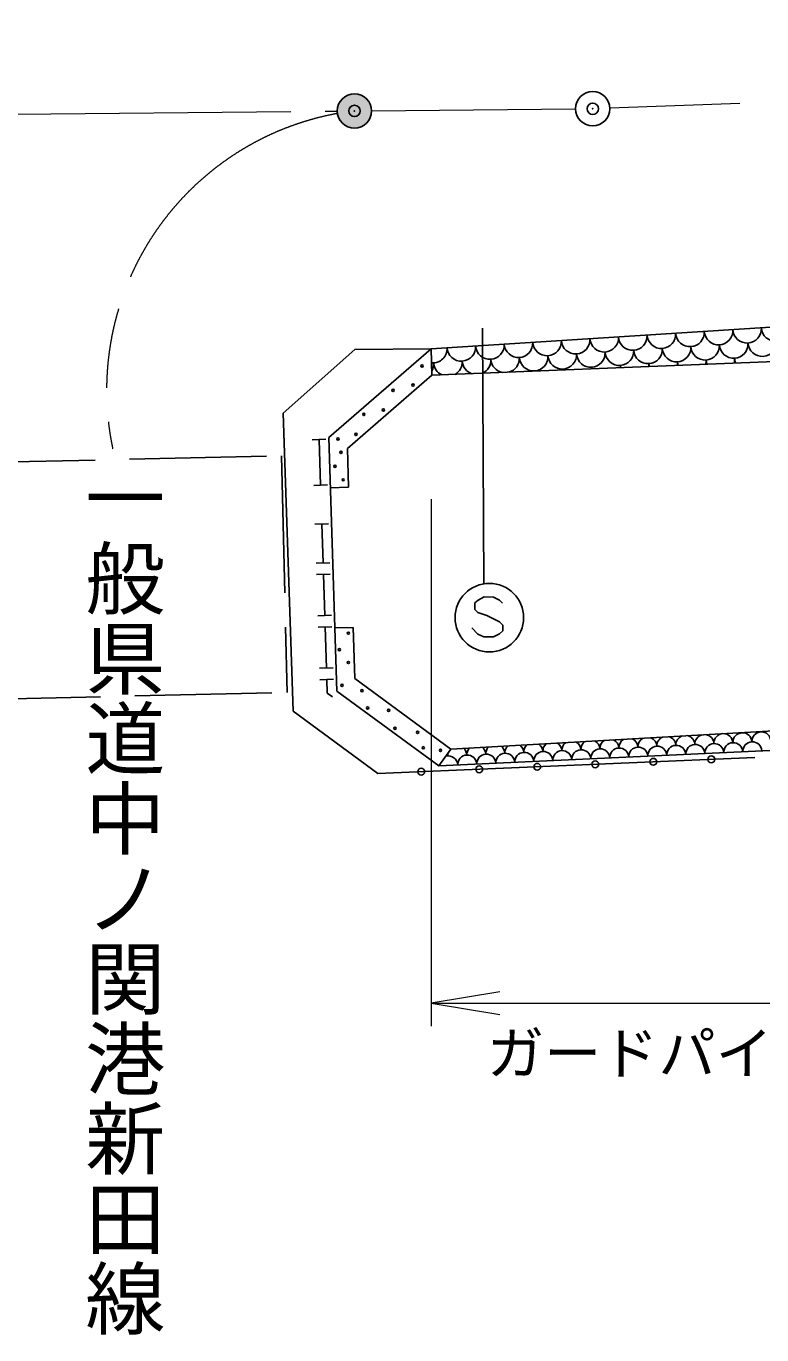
# Model space of a CAD drawing. Units: millimetres, scale not verified. Extents: x 40000 to 680000, y 20000 to 380000.
# Drawn here: x 441950 to 474123, y 232935 to 290164 of the extents above; entities that cross this region are included whole.
import ezdxf
from ezdxf.enums import TextEntityAlignment as Align

# ---------------------------------------------------------------- set-up
doc = ezdxf.new("R2010")
doc.units = ezdxf.units.MM
doc.header["$LTSCALE"] = 1000
doc.header["$PDMODE"] = 32
doc.header["$PDSIZE"] = 500
doc.linetypes.add('CHAIN', pattern=[18.5, 12, -1.5, 3.5, -1.5])
doc.linetypes.add('DASHED', pattern=[7.5, 6, -1.5])
for name, color, linetype, lineweight in [('M-BGD', 7, 'Continuous', 25), ('M-BGD-EXST', 7, 'Continuous', 25), ('M-BMK', 2, 'CHAIN', 13), ('M-BMK-SRVR', 3, 'Continuous', 25), ('M-STR-HTXT', 7, 'Continuous', 13)]:
    doc.layers.add(name, color=color, linetype=linetype, lineweight=lineweight)
doc.layers.add('M-BMK-HTXT', color=7, linetype='Continuous')
doc.layers.add('M-OTRS', color=6, linetype='Continuous')
doc.styles.add('@ＭＳ ゴシック', font='')
doc.styles.add('ＭＳ ゴシック', font='')
doc.styles.get('@ＭＳ ゴシック').set_extended_font_data('@MS Gothic')
doc.styles.get('ＭＳ ゴシック').set_extended_font_data('MS Gothic')

# ---------------------------------------------------------------- blocks, each defined once
blk = doc.blocks.new('open_arrow')
at = {"color": 0, "linetype": 'Continuous', "lineweight": -2}
blk.add_lwpolyline([(7.5, 1.25), (0, 0), (7.5, -1.25)], dxfattribs=at)

msp = doc.modelspace()

# ---------------------------------------------------------------- hatches: boundary and pattern name
at = {"layer": 'M-BMK-SRVR'}
msp.add_hatch(color=256, dxfattribs=at).paths.add_polyline_path([(457015, 286209), (457019, 286221), (457027, 286246), (457034, 286271), (457040, 286297), (457045, 286323), (457049, 286348), (457053, 286374), (457055, 286400), (457057, 286427), (457057, 286453), (457057, 286477), (457056, 286503), (457054, 286529), (457051, 286555), (457049, 286568), (457047, 286581), (457045, 286594), (457042, 286607), (457039, 286620), (457037, 286632), (457033, 286645), (457030, 286658), (457026, 286670), (457022, 286683), (457018, 286695), (457014, 286708), (457010, 286720), (457005, 286732), (457000, 286744), (456995, 286756), (456990, 286768), (456984, 286780), (456978, 286792), (456972, 286804), (456966, 286815), (456960, 286827), (456953, 286838), (456947, 286849), (456940, 286860), (456933, 286871), (456925, 286882), (456918, 286893), (456910, 286903), (456902, 286914), (456894, 286924), (456886, 286934), (456877, 286944), (456869, 286954), (456860, 286964), (456851, 286973), (456842, 286983), (456833, 286992), (456823, 287001), (456814, 287010), (456804, 287019), (456794, 287027), (456784, 287036), (456774, 287044), (456764, 287052), (456753, 287060), (456743, 287068), (456732, 287075), (456721, 287083), (456710, 287090), (456699, 287097), (456688, 287103), (456676, 287110), (456665, 287116), (456653, 287122), (456642, 287128), (456630, 287134), (456618, 287140), (456606, 287145), (456594, 287150), (456582, 287155), (456570, 287160), (456557, 287164), (456545, 287168), (456533, 287172), (456520, 287176), (456507, 287180), (456495, 287183), (456482, 287186), (456469, 287189), (456457, 287192), (456444, 287195), (456431, 287197), (456418, 287199), (456405, 287201), (456392, 287202), (456379, 287204), (456366, 287205), (456353, 287206), (456340, 287206), (456327, 287207), (456314, 287207), (456300, 287207), (456287, 287207), (456274, 287206), (456261, 287206), (456248, 287205), (456235, 287204), (456222, 287202), (456209, 287201), (456196, 287199), (456183, 287197), (456170, 287194), (456158, 287192), (456145, 287189), (456132, 287186), (456119, 287183), (456107, 287180), (456094, 287176), (456082, 287172), (456069, 287168), (456057, 287164), (456044, 287159), (456032, 287155), (456020, 287150), (456008, 287145), (455996, 287139), (455984, 287134), (455972, 287128), (455961, 287122), (455949, 287116), (455938, 287110), (455926, 287103), (455915, 287096), (455904, 287089), (455893, 287082), (455882, 287075), (455872, 287067), (455861, 287060), (455851, 287052), (455840, 287044), (455830, 287036), (455820, 287027), (455810, 287019), (455800, 287010), (455791, 287001), (455781, 286992), (455763, 286973), (455745, 286954), (455728, 286934), (455712, 286913), (455697, 286892), (455682, 286871), (455668, 286849), (455654, 286826), (455642, 286803), (455630, 286780), (455619, 286756), (455609, 286732), (455600, 286707), (455591, 286680), (455584, 286655), (455577, 286630), (455572, 286604), (455567, 286579), (455563, 286553), (455561, 286527), (455559, 286501), (455557, 286474), (455557, 286450), (455558, 286424), (455560, 286398), (455562, 286372), (455564, 286359), (455566, 286346), (455568, 286332), (455570, 286320), (455573, 286307), (455575, 286294), (455578, 286281), (455581, 286268), (455585, 286256), (455588, 286243), (455592, 286231), (455596, 286218), (455601, 286206), (455605, 286194), (455610, 286181), (455615, 286169), (455620, 286157), (455625, 286145), (455631, 286133), (455636, 286122), (455642, 286110), (455649, 286098), (455655, 286087), (455661, 286076), (455668, 286064), (455675, 286053), (455682, 286042), (455690, 286032), (455697, 286021), (455705, 286010), (455713, 286000), (455721, 285990), (455729, 285979), (455738, 285969), (455746, 285959), (455755, 285950), (455764, 285940), (455773, 285931), (455782, 285922), (455792, 285912), (455801, 285904), (455811, 285895), (455821, 285886), (455831, 285878), (455841, 285870), (455851, 285862), (455862, 285854), (455872, 285846), (455883, 285838), (455894, 285831), (455905, 285824), (455916, 285817), (455927, 285810), (455939, 285804), (455950, 285798), (455962, 285791), (455973, 285785), (455985, 285780), (455997, 285774), (456009, 285769), (456021, 285764), (456033, 285759), (456045, 285754), (456058, 285750), (456070, 285746), (456083, 285741), (456095, 285738), (456108, 285734), (456120, 285731), (456133, 285728), (456146, 285725), (456159, 285722), (456171, 285719), (456184, 285717), (456197, 285715), (456210, 285713), (456223, 285712), (456236, 285710), (456249, 285709), (456262, 285708), (456275, 285708), (456288, 285707), (456302, 285707), (456315, 285707), (456328, 285707), (456341, 285708), (456354, 285708), (456367, 285709), (456380, 285711), (456393, 285712), (456406, 285714), (456419, 285715), (456432, 285717), (456445, 285720), (456458, 285722), (456470, 285725), (456483, 285728), (456496, 285731), (456508, 285735), (456521, 285738), (456534, 285742), (456546, 285746), (456558, 285750), (456571, 285755), (456583, 285760), (456595, 285764), (456607, 285770), (456619, 285775), (456631, 285780), (456643, 285786), (456654, 285792), (456666, 285798), (456677, 285805), (456689, 285811), (456700, 285818), (456711, 285825), (456722, 285832), (456733, 285839), (456743, 285847), (456754, 285855), (456764, 285862), (456775, 285871), (456785, 285879), (456795, 285887), (456805, 285896), (456815, 285905), (456824, 285914), (456834, 285923), (456852, 285941), (456870, 285961), (456887, 285981), (456903, 286001), (456918, 286022), (456933, 286044), (456947, 286066), (456960, 286088), (456973, 286111), (456985, 286135), (456995, 286159), (457005, 286183)])

# ---------------------------------------------------------------- linework, layer by layer
at = {"layer": 'M-BGD'}
for p, q in [((459665, 276057), (491460, 278070)), ((456319, 276022), (453194, 273244)), ((459665, 276057), (455180, 272178)), ((459665, 276057), (456319, 276022)), ((459665, 276057), (459697, 274895)), ((459697, 274895), (493474, 276265)), ((459697, 274895), (455996, 271694)), ((453194, 273244), (453630, 260206)), ((454458, 272080), (455058, 272099)), ((454758, 272089), (454822, 270090)), ((455180, 272178), (455538, 261090)), ((455996, 271694), (456051, 270005)), ((454523, 270081), (455122, 270100)), ((455251, 269979), (456051, 270005)), ((454577, 268382), (455177, 268401)), ((454877, 268391), (454932, 266692)), ((454632, 266682), (455232, 266702)), ((454648, 266183), (455248, 266202)), ((454948, 266192), (455006, 264393)), ((454706, 264384), (455306, 264403)), ((454722, 263884), (455322, 263903)), ((455022, 263894), (455080, 262095)), ((455449, 263848), (456248, 263873)), ((456248, 263873), (456321, 261632)), ((454781, 262085), (455380, 262104)), ((454797, 261585), (455396, 261604)), ((455096, 261595), (455116, 261001)), ((456321, 261632), (460528, 258542)), ((455116, 261001), (455350, 260829)), ((455538, 261090), (459995, 257816)), ((453630, 260206), (457323, 257479)), ((460528, 258542), (486393, 260031)), ((459995, 257816), (486399, 259041)), ((457323, 257479), (473814, 258184)), ((459995, 257816), (460528, 258542))]:
    msp.add_line(p, q, dxfattribs=at)
at = {"layer": 'M-BGD', "linetype": 'DASHED'}
for p, q in [((438965, 271053), (453120, 271380)), ((453120, 271380), (453359, 261028)), ((439204, 260701), (453359, 261028))]:
    msp.add_line(p, q, dxfattribs=at)
at = {"layer": 'M-BGD'}
for centre, radius in [((459264, 275305), 50), ((457998, 274236), 50), ((458869, 274466), 50), ((456716, 273184), 50), ((457571, 273382), 50), ((455582, 272116), 50), ((456371, 272313), 50), ((455713, 271524), 50), ((455450, 270916), 50), ((455812, 270325), 50), ((456042, 263619), 50), ((455648, 262895), 50), ((456042, 262337), 50), ((455763, 261334), 50), ((456634, 261104), 50), ((456880, 260348), 50), ((457801, 260249), 50), ((458080, 259460), 50), ((459066, 259280), 50), ((459313, 258606), 50), ((460069, 258491), 50), ((469374, 257994), 150), ((471911, 258102), 150), ((459226, 257560), 150), ((461763, 257668), 150), ((464300, 257777), 150), ((466837, 257885), 150)]:
    msp.add_circle(centre, radius, dxfattribs=at)
for centre, radius, start, end in [((474728, 277011), 626, 183.6225, 3.6225), ((464730, 276378), 626, 183.6225, 3.6225), ((465980, 276457), 626, 183.6225, 3.6225), ((467229, 276536), 626, 183.6225, 3.6225), ((468479, 276615), 626, 183.6225, 3.6225), ((469729, 276695), 626, 183.6225, 3.6225), ((470979, 276774), 626, 183.6225, 3.6225), ((472228, 276853), 626, 183.6225, 3.6225), ((473478, 276932), 626, 183.6225, 3.6225), ((459731, 276062), 626, 265.4757, 3.6225), ((460981, 276141), 626, 183.6225, 3.6225), ((462231, 276220), 626, 183.6225, 3.6225), ((463480, 276299), 626, 183.6225, 3.6225), ((466644, 275872), 626, 183.6225, 3.6225), ((467894, 275951), 626, 183.6225, 3.6225), ((469144, 276030), 626, 183.6225, 3.6225), ((470393, 276109), 626, 183.6225, 3.6225), ((471643, 276188), 626, 183.6225, 3.6225), ((472893, 276268), 626, 183.6225, 3.6225), ((474143, 276347), 626, 183.6225, 3.6225), ((459146, 275397), 626, 330.5928, 3.6225), ((460396, 275476), 626, 183.6225, 244.2685), ((460396, 275476), 626, 300.3757, 3.6225), ((461645, 275555), 626, 183.6225, 250.4311), ((461645, 275555), 626, 294.2131, 3.6225), ((462895, 275635), 626, 183.6225, 259.0478), ((462895, 275635), 626, 285.5965, 3.6225), ((464145, 275714), 626, 183.6225, 3.6225), ((465394, 275793), 626, 183.6225, 3.6225), ((467309, 275287), 626, 354.7142, 3.6225), ((468558, 275366), 626, 183.6225, 192.5626), ((468558, 275366), 626, 352.0816, 3.6225), ((469808, 275445), 626, 183.6225, 195.2173), ((469808, 275445), 626, 349.4269, 3.6225), ((471058, 275524), 626, 183.6225, 197.9004), ((471058, 275524), 626, 346.7438, 3.6225), ((472308, 275603), 626, 183.6225, 200.6191), ((472308, 275603), 626, 344.0251, 3.6225), ((473557, 275682), 626, 183.6225, 203.3811), ((464809, 275128), 626, 359.9368, 3.6225), ((466059, 275207), 626, 183.6225, 187.3135), ((467309, 275287), 626, 183.6225, 189.9301), ((466059, 275207), 626, 357.3307, 3.6225), ((473273, 258849), 416, 2.6558, 182.6558), ((474104, 258887), 416, 2.6558, 182.6558), ((463300, 258386), 416, 134.1385, 182.6558), ((463300, 258386), 416, 2.6558, 52.4516), ((464131, 258424), 416, 132.143, 182.6558), ((464131, 258424), 416, 2.6558, 54.447), ((464962, 258463), 416, 130.0573, 182.6558), ((464962, 258463), 416, 2.6558, 56.5328), ((465793, 258502), 416, 127.8644, 182.6558), ((465793, 258502), 416, 2.6558, 58.7256), ((466624, 258540), 416, 125.5423, 182.6558), ((466624, 258540), 416, 2.6558, 61.0477), ((467455, 258579), 416, 123.0603, 182.6558), ((467455, 258579), 416, 2.6558, 63.5297), ((468286, 258617), 416, 120.3741, 182.6558), ((468286, 258617), 416, 2.6558, 66.216), ((469117, 258656), 416, 117.4149, 182.6558), ((469552, 258260), 416, 2.6558, 182.6558), ((469117, 258656), 416, 2.6558, 69.1752), ((469948, 258694), 416, 114.0659, 182.6558), ((470383, 258298), 416, 2.6558, 182.6558), ((469948, 258694), 416, 2.6558, 72.5242), ((470779, 258733), 416, 110.095, 182.6558), ((471214, 258337), 416, 2.6558, 182.6558), ((470779, 258733), 416, 2.6558, 76.495), ((471611, 258771), 416, 104.8786, 182.6558), ((472045, 258375), 416, 2.6558, 182.6558), ((471611, 258771), 416, 2.6558, 81.7114), ((472442, 258810), 416, 2.6558, 182.6558), ((472876, 258414), 416, 2.6558, 182.6558), ((473707, 258452), 416, 2.6558, 182.6558), ((460410, 257835), 416, 2.6558, 104.7446), ((459976, 258232), 416, 2.6558, 14.7446), ((460807, 258270), 416, 165.7971, 182.6558), ((461241, 257874), 416, 2.6558, 182.6558), ((460807, 258270), 416, 2.6558, 46.8903), ((461638, 258309), 416, 137.9075, 182.6558), ((462073, 257913), 416, 2.6558, 182.6558), ((461638, 258309), 416, 2.6558, 48.6825), ((462469, 258347), 416, 136.0565, 182.6558), ((462904, 257951), 416, 2.6558, 182.6558), ((462469, 258347), 416, 2.6558, 50.5335), ((463735, 257990), 416, 2.6558, 182.6558), ((464566, 258028), 416, 2.6558, 182.6558), ((465397, 258067), 416, 2.6558, 182.6558), ((466228, 258105), 416, 2.6558, 182.6558), ((467059, 258144), 416, 2.6558, 182.6558), ((467890, 258182), 416, 2.6558, 182.6558), ((468721, 258221), 416, 2.6558, 182.6558)]:
    msp.add_arc(centre, radius, start, end, dxfattribs=at)
at = {"layer": 'M-BGD-EXST'}
for p, q in [((461900, 276953), (461969, 265779)), ((461721, 265069), (461577, 264943)), ((461979, 265207), (461721, 265069)), ((462387, 265201), (461979, 265207)), ((462657, 265063), (462387, 265201)), ((462783, 264937), (462657, 265063)), ((461577, 264943), (461577, 264661)), ((461577, 264661), (461708, 264516)), ((461708, 264516), (462098, 264397)), ((461708, 263580), (461445, 263850)), ((462098, 264397), (462657, 264114)), ((462657, 264114), (462789, 263976)), ((462789, 263976), (462789, 263718)), ((461966, 263454), (461708, 263580)), ((462387, 263454), (461966, 263454)), ((462657, 263586), (462387, 263454)), ((462789, 263718), (462657, 263586))]:
    msp.add_line(p, q, dxfattribs=at)
msp.add_circle((462207, 264298), 1500, dxfattribs=at)
at = {"layer": 'M-BMK'}
for p, q in [((565600, 290164), (467478, 286579)), ((367526, 285651), (455557, 286450)), ((457057, 286464), (465978, 286545))]:
    msp.add_line(p, q, dxfattribs=at)
msp.add_arc((457767, 274243), 12301, 100.3084, 192.0122, dxfattribs=at)
at = {"layer": 'M-BMK-SRVR'}
for centre in [(466728, 286552), (456307, 286457)]:
    msp.add_circle(centre, 750, dxfattribs=at)
at = {"layer": 'M-OTRS'}
for p in [(466728, 286552), (456307, 286457)]:
    msp.add_point(p, dxfattribs=at)
at = {"layer": 'M-STR-HTXT'}
for p, q in [((459665, 269474), (459665, 246436)), ((459665, 247436), (489100, 247436))]:
    msp.add_line(p, q, dxfattribs=at)

# ---------------------------------------------------------------- block references
at = {"layer": 'M-STR-HTXT', "xscale": 400, "yscale": 400}
msp.add_blockref('open_arrow', (459665, 247436), dxfattribs=at)

# ---------------------------------------------------------------- texts
at = {"layer": 'M-BMK-HTXT', "style": '@ＭＳ ゴシック'}
msp.add_text('一般県道中ノ関港新田線', height=2566, rotation=270, dxfattribs=at).set_placement((444184, 232795), align=Align.BOTTOM_RIGHT)
at = {"layer": 'M-STR-HTXT', "style": 'ＭＳ ゴシック'}
msp.add_text('ガードパイプ\u3000L=30.3', height=1833, dxfattribs=at).set_placement((474592, 243787), align=Align.BOTTOM_CENTER)

doc.saveas('drawing.dxf')
